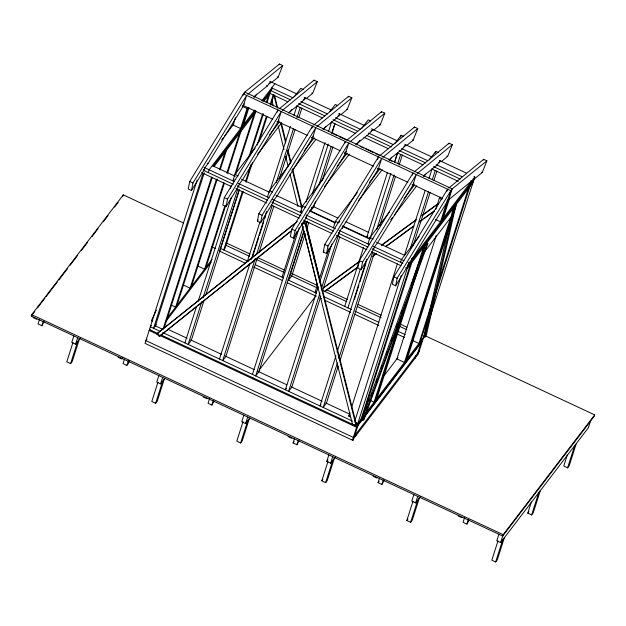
<?xml version="1.0" encoding="UTF-8"?>
<svg xmlns="http://www.w3.org/2000/svg" width="626" height="626" viewBox="0 0 626 626"><rect width="100%" height="100%" fill="white"/><g stroke="black" fill="none" stroke-linecap="round" stroke-linejoin="round"><path stroke-width="0.94" d="M271.434 82.616L278.069 77.248L282.725 65.542L279.486 64.032L244.782 92.108L243.412 93.9L189.717 181.477L188.238 189.021L191.478 190.539L204.115 169.928L204.796 167.776L207.996 163.589L243.24 106.107L246.652 95.41L192.957 182.988L191.478 190.539M277.341 112.038L277.983 110.035L224.288 197.605L222.809 205.156L226.049 206.666L238.686 186.055L239.367 183.903L242.567 179.725L277.811 122.242L281.223 111.545L227.528 199.123L226.049 206.666M260.619 222.801L262.098 215.25L315.794 127.681L312.382 138.377L277.138 195.852L273.938 200.038L273.249 202.19L260.619 222.801L257.372 221.291L258.859 213.74L312.554 126.162L311.912 128.174M345.075 142.877L345.497 141.539L291.81 229.116L290.323 236.667L293.563 238.177L306.2 217.566L306.889 215.414L310.089 211.228L345.325 153.753L348.745 143.057L295.049 230.634L293.563 238.177M338.337 232.567L339.151 232.942L326.514 253.553L323.274 252.043L324.753 244.492L378.448 156.923L378.026 158.253M326.514 253.553L328.001 246.01L381.688 158.433L378.276 169.13L343.032 226.612L339.84 230.791L321.193 289.228M412.377 175.061L413.019 173.05L359.324 260.627L357.845 268.178L361.085 269.689L373.722 249.078L374.411 246.926L377.603 242.739L412.847 185.265L416.259 174.568L362.564 262.137L361.085 269.689M446.948 191.188L447.59 189.185L393.895 276.762L392.416 284.306L395.655 285.824L408.293 265.213L407.479 264.837M395.655 285.824L397.134 278.273L450.83 190.695L452.199 188.903L486.903 160.827L483.663 159.317L448.748 188.058M423.81 336.678L453.154 207.91L454.695 205.492L455.775 205.993L426.431 334.761L424.89 337.187L423.81 336.678L424.835 335.066M425.782 332.367L426.642 328.58M427.073 326.686L429.021 318.165M430.743 310.59L431.604 306.803M432.042 304.909L432.902 301.122M450.164 225.376L451.025 221.588M451.456 219.695L452.324 215.907M452.755 214.014L454.695 205.492M424.89 337.187L454.233 208.419L455.775 205.993M425.453 335.896L594.7 414.882L594.262 416.267L502.701 536.052L31.3 316.052L31.738 314.667L123.299 194.882L183.551 223.005M39.501 319.338L38.029 323.947L41.864 325.731L44.07 321.772M41.864 325.731L43.335 321.122M73.829 335.904L71.747 342.438L75.574 344.23L80.316 338.024M72.968 342.453L66.786 361.82L70.613 363.612L72.233 361.492L79.299 339.355M75.574 344.23L77.663 337.688M122.852 196.267L123.299 194.882M70.613 363.612L77.679 341.467M122.414 357.391L121.89 359.027L118.064 357.235M124.511 359.011L123.04 363.62L126.867 365.404L128.486 363.291L129.371 360.521M126.867 365.404L128.338 360.795M197.127 180.147L145.036 343.377L352.454 440.18L418.238 354.105L474.766 176.986L473.952 176.61M203.035 173.308L153.573 328.29L156.312 324.698M204.272 172.776L155.404 325.896L162.963 329.425L211.533 177.228M208.239 172.557L209.123 169.787L254.759 110.082M164.333 327.633L212.316 177.291M235.399 117.758L233.083 125.02L240.642 128.549L247.051 108.47L247.966 107.273M242.825 95.747L243.412 93.9L450.83 190.695L447.418 201.392L412.174 258.874L411.368 258.499M216.471 179.075L175.601 307.139L171.399 305.183M219.429 169.795L225.055 152.165M244.195 93.947L244.782 92.108L452.199 188.903L448.787 199.6L447.973 199.224M176.97 305.347L217.245 179.138M220.211 169.857L226.424 150.373M242.403 107.469L243.412 105.559M247.81 94.283L282.725 65.542M158.84 375.577L156.75 382.11L160.585 383.902L164.732 378.472M157.979 382.126L151.797 401.493L155.624 403.285L157.243 401.164L164.309 379.02M223.865 182.369L190.101 288.163L183.379 285.026M226.823 173.089L239.562 133.189M242.012 126.757L248.131 107.594M191.47 286.372L224.351 183.363M227.606 173.152L240.932 131.39M160.585 383.902L162.666 377.361M243.381 124.957L248.921 107.625M155.624 403.285L162.69 381.14M224.75 206.079L204.608 269.188L197.886 266.05M230.376 188.449L231.26 185.664M234.226 176.383L254.07 114.206M255.103 148.057L234.946 174.427L232.888 180.883L234.069 179.333M205.977 267.396L225.822 205.218M235.892 173.668L255.439 112.414M184.905 342.907L196.454 306.717M198.231 301.145L231.401 197.206M269.986 83.587L270.111 83.18M270.369 82.374L270.589 81.701L267.388 85.887L253.718 96.944M201.768 301.732L188.144 344.417L191.337 340.239L204.076 300.331M202.949 298.015L237.606 189.443M249.023 156.477L262.646 113.791M266.199 102.656L268.57 95.23M219.601 251.183L220.485 248.42M220.775 247.489L239.14 189.952M250.392 154.685L263.429 113.854M266.981 102.719L271.707 87.906L292.976 97.828M205.852 294.76L239.32 189.897M242.379 191.462L223.725 249.93L225.094 248.139L243.162 191.525M245.642 181.258L250.971 164.552M257.192 145.06L266.371 116.295M270.221 104.229L273.186 94.949M246.12 182.244L252.341 162.76M259.156 141.413L267.153 116.358M270.706 105.223L273.961 95.011M279.141 108.908L314.056 80.159L317.296 81.677L312.632 93.384L305.997 98.751M282.381 110.419L317.296 81.677M267.459 197.01L269.516 190.554L290.855 162.643M247.489 261.019L259.931 222.042M269.704 191.423L290.433 126.46M293.985 115.325L296.951 106.044M219.468 359.042L249.977 263.452M251.159 259.743L266.559 211.486M252.208 257.896L258.726 237.473M259.32 235.619L263.765 221.698M264.947 217.989L265.839 215.203M276.199 182.722L293.383 128.901M296.935 117.766L300.19 107.555M279.399 178.543L295.096 129.355M298.946 117.289L301.904 108.008M304.729 99.182L305.152 97.836L301.959 102.022L288.289 113.079M209.522 398.684L208.051 403.293L211.878 405.077L214.084 401.117M255.291 258.468L222.715 360.553L225.908 356.366L257.302 257.998M256.472 254.759L272.169 205.571M259.078 252.435L273.891 206.032M211.878 405.077L213.349 400.468M313.704 125.044L348.627 96.294L351.867 97.805L347.203 109.511L340.567 114.879M316.952 126.554L351.867 97.805M323.212 178.793L302.468 205.931L300.41 212.394L301.591 210.837M282.06 277.154L296.575 231.683M306.051 201.987L325.004 142.595M328.556 131.452L331.522 122.172M252.419 374.418L299.212 227.794M252.865 378.863L253.154 377.94M312.382 193.794L328.282 143.98M331.796 132.97L334.761 123.69M337.273 135.709L331.976 133.236L334.926 124.011M303.344 226.518L255.658 375.929L258.859 371.742L303.876 230.689M304.236 223.732L305.12 220.955M339.253 115.45L339.722 113.971L336.53 118.15L322.86 129.206M243.85 415.249L241.761 421.783L245.588 423.567L249.743 418.145M242.99 421.791L236.8 441.166L240.634 442.958L242.254 440.837L249.32 418.692M305.652 225.117L306.842 221.408M304.142 231.284L288.539 280.182L291.739 275.996L305.285 233.561M305.911 225.751L307.382 221.142M311.803 207.3L310.621 210.993L313.822 206.807L315.582 201.275M318.869 185.163L331.232 146.414M306.458 229.867L308.814 222.488M322.359 180.053L332.954 146.844M245.588 423.567L247.677 417.033M240.634 442.958L247.7 420.813M346.655 140.42L381.578 111.671L384.818 113.181L380.154 124.887L373.519 130.263M349.895 141.93L384.818 113.181M333.353 227.77L335.419 221.307L357.344 192.62M317.656 284.227L315.011 292.53L316.075 291.137M319.424 278.695L329.143 248.248M318.243 286.786L285.37 389.795L286.434 388.402M319.73 282.146L331.866 244.093M320.003 292.937L288.609 391.305L291.81 387.126L320.833 296.176M372.29 130.56L372.673 129.347L369.473 133.526L355.811 144.59M322.312 291.536L339.785 236.785M342.445 228.451L343.032 226.612M377.595 159.591L377.807 158.926M379.606 155.796L414.522 127.047L417.761 128.565L413.105 140.271L406.47 145.639M382.846 157.306L417.761 128.565M299.095 440.79L296.888 444.75L293.062 442.965L294.533 438.357M296.888 444.75L298.359 440.141M344.715 306.396L363.557 247.356M387.408 172.635L366.797 237.207L367.861 235.814M400.617 137.086L401.203 135.239L403.629 136.374M367.924 243.897L369.989 237.442L389.544 211.854M347.954 307.906L360.396 268.93M369.872 239.234L390.906 173.347M394.458 162.212L397.416 152.932L423.019 164.873M394.928 161.555L397.283 154.176M335.935 355.818L319.941 405.93L321.005 404.529M337.117 352.102L366.734 259.297M354.457 299.212L358.901 285.292M360.083 281.583L366.007 263.022M376.672 229.609L394.145 174.857M397.698 163.722L400.656 154.442M379.865 225.43L395.562 176.242M399.114 165.107L402.377 154.896M405.147 146.202L405.319 145.662M405.366 145.529L405.625 144.723L402.424 148.91L388.762 159.966M337.398 362.892L323.18 407.44L326.381 403.254L338.228 366.132M338.877 358.252L372.642 252.458M340.004 360.568L374.356 252.92M414.177 171.931L449.092 143.182L452.332 144.692L447.676 156.398L441.04 161.766M417.417 173.441L452.332 144.692M335.34 457.043L330.598 463.24L326.772 461.456L328.861 454.914M334.323 458.365L327.257 480.51L325.637 482.63L321.811 480.838L327.993 461.464M330.598 463.24L332.688 456.706M325.637 482.63L332.703 460.486M350.458 416.924L348.776 416.141L349.957 412.432M351.436 407.792L397.346 263.945M435.18 153.221L435.774 151.375L438.2 152.509M400.53 262.294L401.415 259.532L419.193 236.268M404.443 255.369L425.179 190.406M429.029 178.34L431.987 169.059M354.809 421.134L401.305 275.432M410.351 248.53L428.419 191.916M432.269 179.858L435.227 170.577M413.254 245.275L430.132 192.378M433.982 180.311L436.948 171.031M439.89 161.798L440.195 160.859L436.995 165.037L423.325 176.094M352.454 440.18L408.974 263.061L474.766 176.986M354.707 435.618L357.947 425.469M355.646 435.993L356.53 433.223M360.067 422.159L411.29 261.645M362.321 417.597L411.783 262.615M405.773 302.906L374.082 402.205L367.36 399.067M411.399 285.276L423.544 247.223M435.852 209.162L439.342 198.215L440.258 197.018M375.451 400.413L413.082 282.506M418.692 264.923L424.913 245.431M376.821 398.621L418.301 268.64M446.581 202.754L440.501 221.815L435.461 219.468M436.306 235.446L396.9 358.925L404.466 362.454L450.681 217.629M441.87 220.023L448.279 199.952M443.239 218.231L449.327 199.17M405.836 360.662L455.29 205.688M407.205 358.87L456.667 203.888M468.428 188.504L418.966 343.478L413.09 340.732M415.038 358.291L415.922 355.521M419.451 344.457L470.682 183.942M417.745 353.134L420.985 342.985M384.106 480.463L381.899 484.422L378.065 482.638L379.536 478.029M381.899 484.422L383.37 479.813M413.864 494.587L411.783 501.129L415.609 502.913L420.351 496.715M419.334 498.038L412.268 520.183L410.648 522.295L406.822 520.511L413.003 501.136M415.609 502.913L417.698 496.379M410.648 522.295L417.714 500.158M464.547 517.702L463.076 522.311L466.902 524.095L469.109 520.136M466.902 524.095L468.373 519.486M498.875 534.26L496.786 540.801L500.62 542.585L588.33 427.824L590.42 421.29M498.014 540.809L491.833 560.184L495.659 561.968L497.279 559.855L504.345 537.711M500.62 542.585L503.147 534.667L594.7 414.882M495.659 561.968L502.725 539.831M540.316 490.651L533.25 512.788L531.63 514.908L527.804 513.124L531.333 502.052M531.63 514.908L538.696 492.772M567.305 454.985L563.776 466.057L567.602 467.841L569.222 465.728L576.288 443.584M567.602 467.841L574.668 445.704M361.773 419.968L425.555 244.398L426.744 243.107L427.824 243.608L364.05 419.17L362.853 420.469L361.773 419.968L362.97 418.669L364.05 419.17M366.312 409.474L367.313 406.72M371.32 395.687L372.321 392.932M376.328 381.899L377.329 379.145M381.336 368.111L382.337 365.357M386.344 354.324L387.345 351.569M391.352 340.536L392.353 337.782M396.36 326.749L397.361 323.994M401.368 312.961L402.369 310.206M426.079 244.946L426.744 243.107M362.853 420.469L426.635 244.907L427.824 243.608M279.196 64.76L279.486 64.032M313.767 80.895L314.056 80.159M348.338 97.03L348.627 96.294M381.281 112.406L381.578 111.671M414.232 127.782L414.522 127.047M448.803 143.917L449.092 143.182M483.374 160.045L483.663 159.317M473.264 178.762L474.078 179.138L482.239 172.533L486.903 160.827M156.383 310.144L151.39 320.723L152.368 321.169M257.372 221.291L258.162 220M323.274 252.043L324.065 250.752M31.3 316.052L34.845 311.412M37.513 307.929L41.066 303.274M41.934 302.139L44.884 298.273M46.066 296.732L47.247 295.182M47.584 294.744L51.144 290.088M51.974 289.001L57.287 282.052M58.844 280.01L67.334 268.914M70.104 265.275L77.374 255.776M81.364 250.549L87.413 242.638M92.038 236.589L98.047 228.725M103.298 221.854L108.087 215.587M114.558 207.12L118.126 202.448M221.706 139.895L223.49 137.571M224.671 136.022L233.991 123.823M254.305 97.249L256.676 94.15M261.871 100.778L274.908 83.72M212.981 166.352L255.651 110.52M262.764 101.216L272.247 88.814M214.115 166.477L256.284 111.311M264 101.209L269.939 93.438M294.212 96.881L300.73 88.352L303.164 89.487M269.603 134.84L279.673 121.655M257.466 154.481L281.763 122.688M289.47 112.61L291.841 109.503M151.398 325.379L150.334 326.772L160.045 331.303M150.068 329.268L149.152 330.465L356.57 427.261L362.501 419.506M146.985 339.214L145.913 340.614L353.338 437.41L419.123 351.342M167.032 318.352L212.167 259.297M165.554 321.897L211.283 262.059M291.802 230.626L159.317 336.459L156.821 333.861L297.381 221.354M329.972 111.467L335.301 104.487L337.735 105.622M159.317 336.459L196.321 306.662M304.173 150.976L314.244 137.79M292.037 170.608L315.739 139.598M323.446 129.512L325.817 126.413M331.976 133.236L332.891 132.039M361.734 128.393L368.252 119.863L370.686 120.998M337.117 166.352L347.195 153.167M324.393 186.767L349.285 154.199M356.397 144.896L359.95 140.24M301.873 223.756L302.335 223.161L305.598 223.146L356.35 424.248L355.897 424.851L352.634 424.866L301.873 223.756L305.136 223.74L305.598 223.146M394.685 143.769L401.203 135.239M339.84 221.275L338.658 222.825L335.419 221.307M369.473 182.502L380.146 168.543M358.526 200.594L382.228 169.576M389.341 160.272L391.712 157.165M259.086 370.185L315.981 295.746M429.256 159.904L435.774 151.375M404.044 198.638L414.717 184.678M390.726 219.828L392.502 217.496M394.278 215.172L416.799 185.711M423.912 176.399L425.688 174.075M447.59 200.844L448.959 199.052M408.097 265.823L473.882 179.756M472.998 182.526L407.213 268.593L405.593 267.834M424.013 252.521L452.058 215.829M293.062 442.965L294.134 441.557M348.776 416.141L349.691 414.944M384.27 375.451L397.925 357.587M352.634 424.866L353.087 424.264M326.772 461.456L327.954 459.907M363.917 415.507L357.751 423.575L355.106 422.339M365.107 413.95L423.536 337.5M363.033 418.27L356.867 426.337L160.874 334.871M364.575 416.259L422.652 340.27M363.839 417.761L422.362 341.193M321.811 480.838L322.891 479.43M378.065 482.638L379.145 481.23M406.822 520.511L407.902 519.103M527.804 513.124L528.884 511.708M448.787 199.6L471.566 181.172L470.752 180.797M156.821 333.861L296.161 222.559M197.847 305.449L224.491 284.157M226.017 282.944L290.738 231.244M323.36 287.827L359.449 261.339M381.422 245.212L415.954 219.875M422.229 215.266L437.926 203.747M323.681 287.85L359.778 261.363M381.75 245.235L416.282 219.89M421.775 215.86L438.247 203.771M324.213 291.63L357.164 267.443M373.644 255.353L375.999 253.624M386.203 246.135L412.878 226.557M419.944 221.369L422.3 219.648M423.865 218.49L434.068 211.009M324.542 291.653L357.493 267.466M372.407 256.527L376.328 253.647M385.741 246.73L413.997 226.002M419.49 221.972L434.397 211.025M277.255 76.865L278.069 77.248M311.826 93L312.632 93.384M346.397 109.135L347.203 109.511M379.34 124.511L380.154 124.887M412.291 139.888L413.105 140.271M446.862 156.023L447.676 156.398M481.433 172.158L482.239 172.533M269.775 81.325L297.06 94.056M304.15 97.366L331.623 110.184M338.713 113.494L364.41 125.49M371.5 128.799L397.197 140.787M404.811 144.348L431.752 156.915M439.382 160.475L466.315 173.05M269.086 83.477L269.493 83.665M303.657 99.612L304.267 99.894M338.228 115.74L339.042 116.123M371.179 131.124L371.578 131.311M404.122 146.5L404.732 146.781M438.693 162.627L439.1 162.823M266.574 85.512L267.388 85.887M300.95 101.553L327.539 113.955M335.513 117.68L360.326 129.261M368.299 132.978L393.112 144.559M401.618 148.526L427.668 160.686M436.181 164.661L462.231 176.814M270.322 90.434L290.628 99.91M298.571 103.619L325.05 115.974M332.993 119.683L357.704 131.217M366.531 135.333L391.344 146.914M399.185 150.576L425.664 162.932M433.615 166.641L460.087 178.997M268.984 92.992L287.976 101.85M296.802 105.974L322.398 117.915M331.224 122.039L355.059 133.158M363.886 137.282L388.597 148.808M431.846 168.997L458.326 181.352M339.042 136.531L345.216 139.418M360.216 146.414L363.745 148.065M365.514 148.886L373.456 152.595M375.224 153.417L379.63 155.475M389.341 160.006L391.986 161.242M243.796 103.939L244.406 104.221M278.367 120.067L278.977 120.356M312.937 136.202L313.344 136.39M345.888 151.578L346.499 151.86M413.41 183.089L414.013 183.371M242.818 105.285L272.834 119.284M277.24 121.35L307.256 135.349M311.67 137.415L339.91 150.592M344.323 152.65L373.448 166.242M377.861 168.308L407.87 182.307M412.284 184.373L442.292 198.372M242.426 105.731L243.24 106.107M276.997 121.867L277.811 122.242M311.568 137.994L312.382 138.377M344.519 153.37L345.325 153.753M377.47 168.746L378.276 169.13M412.033 184.881L412.847 185.265M446.604 201.016L447.418 201.392M242.731 106.459L247.051 108.47M439.342 198.215L441.94 199.42M453.154 207.91L454.233 208.419M425.555 244.398L426.635 244.907M313.227 206.533L337.938 218.059M345.881 221.768L368.824 232.481M234.946 174.427L238.193 175.937M269.516 190.554L272.756 192.072M302.468 205.931L305.707 207.449M369.989 237.442L373.229 238.96M310.026 210.712L335.622 222.66M342.68 225.955L370.036 238.717M207.19 163.214L207.996 163.589M212.316 165.608L235.282 176.321M241.464 179.208L269.728 192.401M275.909 195.281L302.405 207.652M309.275 210.852L335.09 222.903M342.226 226.229L369.426 238.929M376.461 242.207L404.615 255.345M203.99 167.392L234.734 181.743M238.263 183.395L269.18 197.816M272.709 199.467L302.029 213.145M306.075 215.039L335.419 228.733M339.026 230.415L369.747 244.75M373.268 246.394L403.934 260.706M408.168 262.677L408.974 263.061M203.301 169.544L204.115 169.928M237.872 185.679L238.686 186.055M272.443 201.815L273.249 202.19M305.394 217.191L306.2 217.566M372.908 248.702L373.722 249.078M203.2 170.202L233.263 184.24M237.387 186.157L267.615 200.265M271.833 202.237L300.973 215.837M305.394 217.895L333.674 231.096M338.956 233.561L367.986 247.106M372.384 249.164L402.839 263.374M201.556 172.619L231.503 186.595M235.9 188.645L266.731 203.035M271.136 205.085L299.314 218.239M303.72 220.297L331.905 233.451M336.311 235.509L366.953 249.805M371.328 251.848L401.086 265.737M189.717 181.477L192.957 182.988M224.288 197.605L227.528 199.123M258.859 213.74L262.098 215.25M291.81 229.116L295.049 230.634M324.753 244.492L328.001 246.01M359.324 260.627L362.564 262.137M393.895 276.762L397.134 278.273M425.351 334.261L426.431 334.761M226.08 242.849L250.009 254.015M257.982 257.74L284.564 270.142M291.653 273.452L317.351 285.448M326.209 289.58L347.477 299.51M358.111 304.471L381.148 315.222M400.648 324.315L406.845 327.21M225.829 245.235L249.657 256.355M256.723 259.649L284.079 272.42M291.145 275.714L316.74 287.663M322.03 290.135L346.749 301.669M357.336 306.607L381.171 317.734M399.709 326.381L406.767 329.675M219.984 248.186L248.225 261.363M255.283 264.657L283.68 277.913M287.944 279.9L316.631 293.289M324.135 296.787L351.491 309.557M355.02 311.208L378.855 322.327M397.393 330.974L405.335 334.683M211.549 246.683L215.751 248.639M219.1 250.948L245.58 263.311M253.522 267.012L282.647 280.605M287.06 282.67L316.185 296.262M319.714 297.906L321.482 298.735M325.011 300.378L350.607 312.327M355.02 314.385L378.855 325.504M397.393 334.159L404.451 337.453M167.651 329.182L187.072 338.243M190.601 339.887L221.494 354.308M225.024 355.951L254.148 369.551M257.677 371.195L286.81 384.787M291.223 386.845L322.116 401.266M325.645 402.909L349.472 414.036M162.69 332.539L352.454 421.102M149.45 329.542L158.276 333.658M351.835 439.452L353.596 440.274M31.738 314.667L503.147 534.667M33.053 317.57L36.879 319.354M203.074 396.907L206.901 398.699M288.077 436.58L291.912 438.372M373.088 476.253L376.915 478.045M458.099 515.926L461.925 517.718M305.136 223.74L355.897 424.851M274.681 95.856L277.709 108.188M281.434 123.369L285.863 141.39M287.96 149.935L290.988 162.267M292.616 168.903L302.17 207.801M306.826 226.768L319.409 277.999M273.758 94.557L276.786 106.889M280.745 123.017L285.636 142.939M287.498 150.53L290.527 162.862M292.162 169.505L301.482 207.449M306.372 227.371L310.332 243.498M311.498 248.24L312.194 251.081M313.36 255.831L314.056 258.671M271.887 100.246L273.28 105.943M278.179 125.857L284.001 149.575M285.628 156.218L288.195 166.649M290.057 174.239L297.976 206.494M304.737 234.007L317.546 286.176"/></g></svg>
